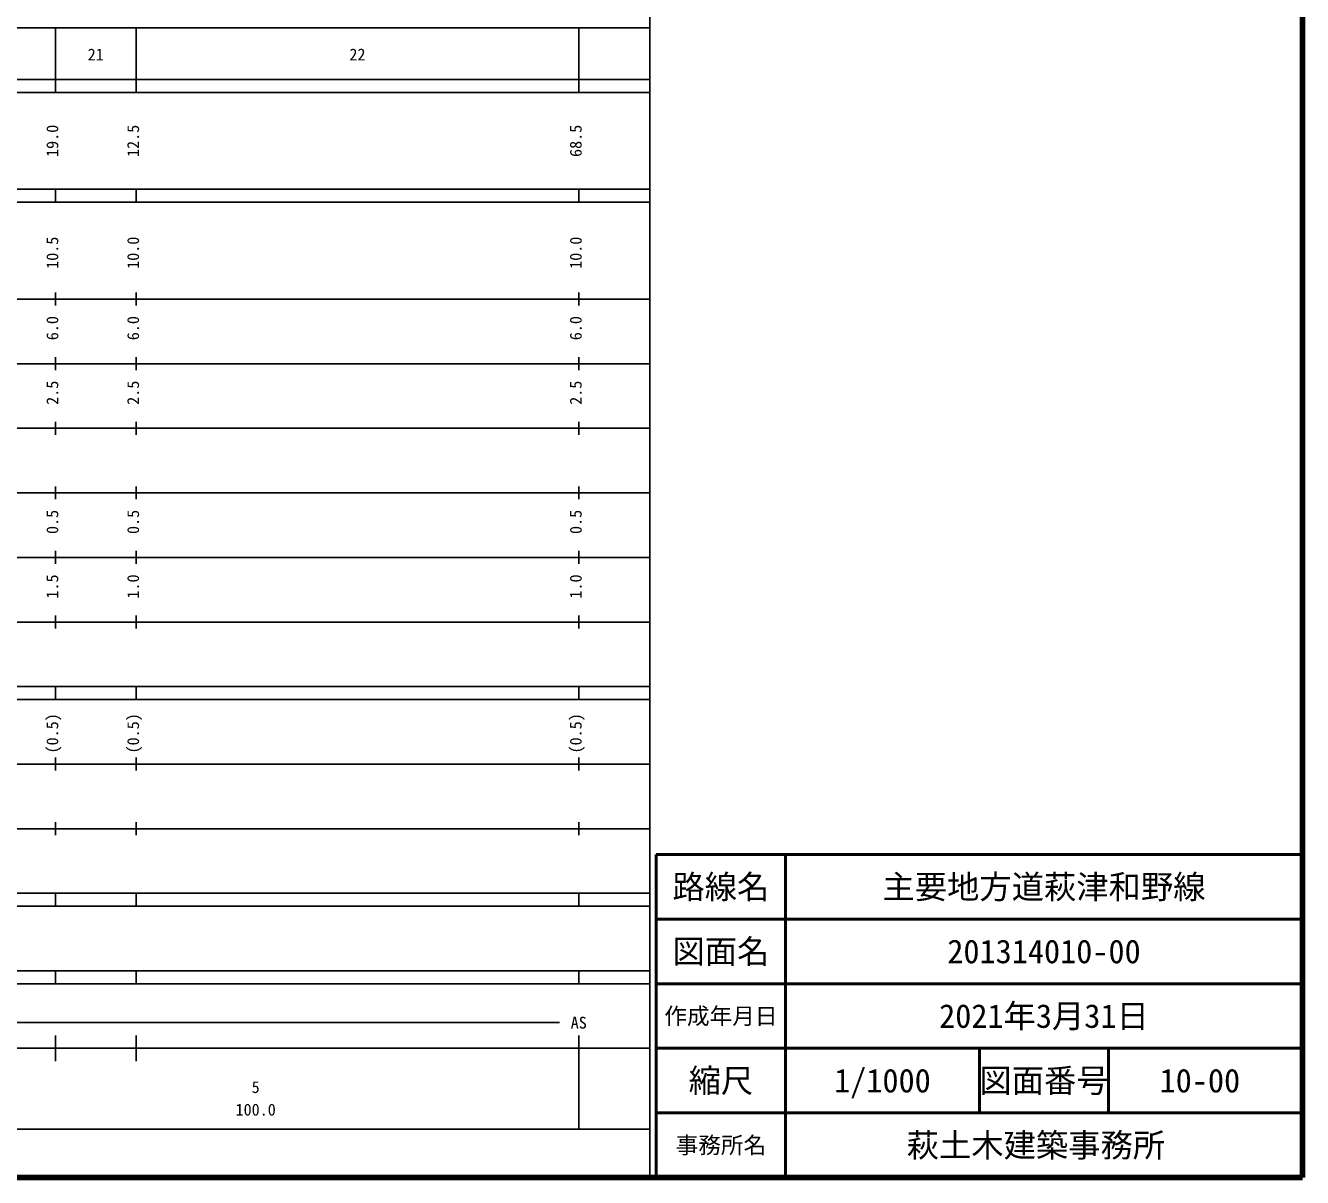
# Model space of a CAD drawing. Units: millimetres on the paper, enlarged 1000 times. Extents: x 40000 to 680000, y 20000 to 380000.
# Drawn here: x 482387 to 680000, y 20000 to 198357 of the extents above; entities that cross this region are included whole.
import ezdxf
from ezdxf.enums import TextEntityAlignment as Align

# ---------------------------------------------------------------- set-up
doc = ezdxf.new("R2010")
doc.units = ezdxf.units.MM
doc.header["$LTSCALE"] = 1000
for name, color, linetype, lineweight in [('M-TTL', 2, 'Continuous', 140), ('M-TTL-BAND', 7, 'Continuous', 25), ('M-TTL-FRAM', 2, 'Continuous', 50), ('M-TTL-LINE', 7, 'Continuous', 50)]:
    doc.layers.add(name, color=color, linetype=linetype, lineweight=lineweight)
doc.layers.add('M-TTL-TXT', color=7, linetype='Continuous')
doc.styles.add('ＭＳ ゴシック', font='')
doc.styles.get('ＭＳ ゴシック').set_extended_font_data('MS Gothic')

msp = doc.modelspace()

# ---------------------------------------------------------------- linework, layer by layer
at = {"layer": 'M-TTL'}
for p, q in [((680000, 20000), (680000, 380000)), ((40000, 20000), (680000, 20000))]:
    msp.add_line(p, q, dxfattribs=at)
at = {"layer": 'M-TTL-BAND'}
for p, q in [((579000, 20000), (579000, 370000)), ((68000, 198000), (579000, 198000)), ((487000, 188000), (487000, 198000)), ((499500, 188000), (499500, 198000)), ((568000, 188000), (568000, 198000)), ((40000, 190000), (579000, 190000)), ((40000, 188000), (579000, 188000)), ((40000, 173000), (579000, 173000)), ((487000, 171000), (487000, 173000)), ((499500, 171000), (499500, 173000)), ((568000, 171000), (568000, 173000)), ((40000, 171000), (579000, 171000)), ((487000, 155000), (487000, 157000)), ((499500, 155000), (499500, 157000)), ((568000, 155000), (568000, 157000)), ((40000, 156000), (579000, 156000)), ((487000, 145000), (487000, 147000)), ((499500, 145000), (499500, 147000)), ((568000, 145000), (568000, 147000)), ((46000, 146000), (579000, 146000)), ((487000, 135000), (487000, 137000)), ((499500, 135000), (499500, 137000)), ((568000, 135000), (568000, 137000)), ((52000, 136000), (579000, 136000)), ((487000, 125000), (487000, 127000)), ((499500, 125000), (499500, 127000)), ((568000, 125000), (568000, 127000)), ((46000, 126000), (579000, 126000)), ((487000, 115000), (487000, 117000)), ((499500, 115000), (499500, 117000)), ((568000, 115000), (568000, 117000)), ((52000, 116000), (579000, 116000)), ((487000, 105000), (487000, 107000)), ((499500, 105000), (499500, 107000)), ((568000, 105000), (568000, 107000)), ((46000, 106000), (579000, 106000)), ((40000, 96000), (579000, 96000)), ((487000, 94000), (487000, 96000)), ((499500, 94000), (499500, 96000)), ((568000, 94000), (568000, 96000)), ((40000, 94000), (579000, 94000)), ((487000, 83000), (487000, 85000)), ((499500, 83000), (499500, 85000)), ((568000, 83000), (568000, 85000)), ((49000, 84000), (579000, 84000)), ((40000, 74000), (579000, 74000)), ((487000, 73000), (487000, 75000)), ((499500, 73000), (499500, 75000)), ((568000, 73000), (568000, 75000)), ((40000, 64000), (579000, 64000)), ((487000, 62000), (487000, 64000)), ((499500, 62000), (499500, 64000)), ((568000, 62000), (568000, 64000)), ((40000, 62000), (579000, 62000)), ((40000, 52000), (579000, 52000)), ((487000, 50000), (487000, 52000)), ((499500, 50000), (499500, 52000)), ((568000, 50000), (568000, 52000)), ((40000, 50000), (579000, 50000)), ((71000, 44000), (565000, 44000)), ((487000, 38000), (487000, 42000)), ((499500, 38000), (499500, 42000)), ((568000, 27500), (568000, 42000)), ((40000, 40000), (579000, 40000)), ((68000, 27500), (579000, 27500))]:
    msp.add_line(p, q, dxfattribs=at)
at = {"layer": 'M-TTL-FRAM'}
for p, q in [((680000, 70000), (580000, 70000)), ((580000, 70000), (580000, 20000))]:
    msp.add_line(p, q, dxfattribs=at)
at = {"layer": 'M-TTL-LINE'}
for p, q in [((600000, 70000), (600000, 20000)), ((680000, 60000), (580000, 60000)), ((680000, 50000), (580000, 50000)), ((680000, 40000), (580000, 40000)), ((630000, 40000), (630000, 30000)), ((650000, 40000), (650000, 30000)), ((680000, 30000), (580000, 30000))]:
    msp.add_line(p, q, dxfattribs=at)

# ---------------------------------------------------------------- texts
at = {"layer": 'M-TTL-BAND', "style": 'ＭＳ ゴシック'}
for s, p in [('21', (493250, 192405)), ('22', (533750, 192405)), ('AS', (568000, 42500)), ('5', (518000, 32523)), ('100.0', (518000, 29033))]:
    msp.add_text(s, height=1833, dxfattribs=at).set_placement(p, align=Align.BOTTOM_CENTER)
for s, p in [('19.0', (488000, 180500)), ('12.5', (500500, 180500)), ('68.5', (569000, 180500)), ('10.5', (488000, 163174)), ('10.0', (500500, 163174)), ('10.0', (569000, 163174)), ('6.0', (488000, 151500)), ('6.0', (500500, 151500)), ('6.0', (569000, 151500)), ('2.5', (488000, 141500)), ('2.5', (500500, 141500)), ('2.5', (569000, 141500)), ('0.5', (488000, 121500)), ('0.5', (500500, 121500)), ('0.5', (569000, 121500)), ('1.5', (488000, 111500)), ('1.0', (500500, 111500)), ('1.0', (569000, 111500)), ('(0.5)', (488000, 88764)), ('(0.5)', (500500, 88764)), ('(0.5)', (569000, 88764))]:
    msp.add_text(s, height=1833, rotation=90, dxfattribs=at).set_placement(p, align=Align.BOTTOM_CENTER)
at = {"layer": 'M-TTL-TXT', "style": 'ＭＳ ゴシック'}
for s, height, p in [('路線名', 3666, (590000, 65000)), ('路線名', 3666, (590000, 65000)), ('主要地方道萩津和野線', 3666, (640000, 65000)), ('図面名', 3666, (590000, 55000)), ('図面名', 3666, (590000, 55000)), ('201314010-00', 3666, (640000, 55000)), ('作成年月日', 2566, (590000, 45000)), ('作成年月日', 2566, (590000, 45000)), ('2021年3月31日', 3666, (640000, 45000)), ('縮尺', 3666, (590000, 35000)), ('縮尺', 3666, (590000, 35000)), ('1/1000', 3666, (615000, 35000)), ('図面番号', 3666, (640000, 35000)), ('図面番号', 3666, (640000, 35000)), ('10-00', 3666, (664125, 35000)), ('事務所名', 2566, (590000, 25000)), ('事務所名', 2566, (590000, 25000)), ('萩土木建築事務所 ', 3666, (640000, 25000))]:
    msp.add_text(s, height=height, dxfattribs=at).set_placement(p, align=Align.MIDDLE_CENTER)

doc.saveas('drawing.dxf')
